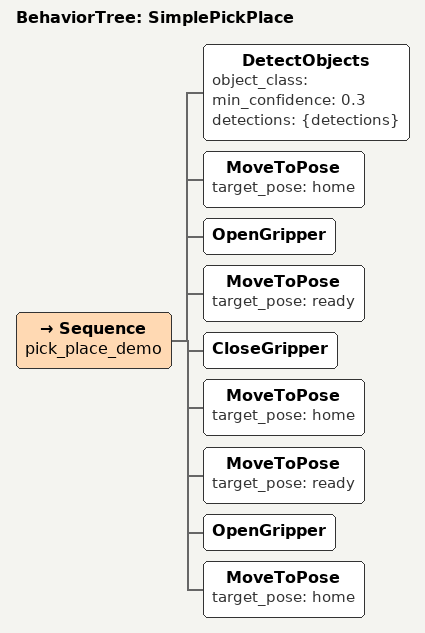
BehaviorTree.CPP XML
<?xml version="1.0"?>
<root BTCPP_format="4">
    <BehaviorTree ID="SimplePickPlace">
        <Sequence name="pick_place_demo">

            <!-- Verify objects are visible -->
            <DetectObjects
                object_class=""
                min_confidence="0.3"
                detections="{detections}" />

            <!-- Go to home position -->
            <MoveToPose target_pose="home" />

            <!-- Open gripper -->
            <OpenGripper />

            <!-- Move to cube (hardcoded position for Phase 2) -->
            <MoveToPose target_pose="ready" />

            <!-- Close gripper to grasp -->
            <CloseGripper />

            <!-- Lift -->
            <MoveToPose target_pose="home" />

            <!-- Move to place position -->
            <MoveToPose target_pose="ready" />

            <!-- Release -->
            <OpenGripper />

            <!-- Return home -->
            <MoveToPose target_pose="home" />

        </Sequence>
    </BehaviorTree>
</root>
